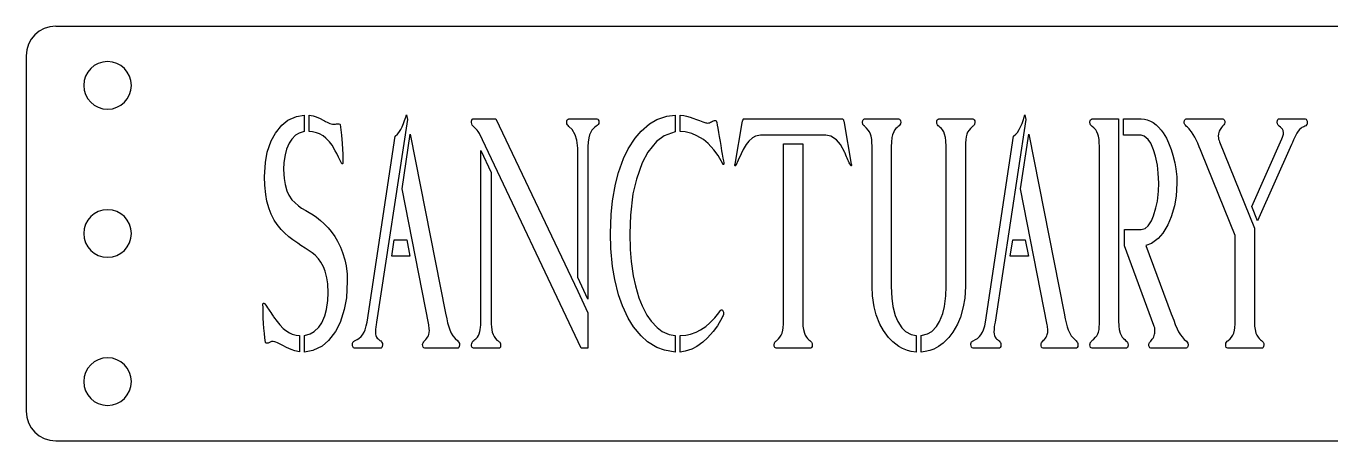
# Model space of a CAD drawing. Extents: x -5 to 5, y -0.9 to 0.9.
# Drawn here: x -5 to 0.51, y -0.88 to 0.88 of the extents above; entities that cross this region are included whole.
import ezdxf

# ---------------------------------------------------------------- set-up
doc = ezdxf.new("R2010")
doc.units = 0
doc.header["$MEASUREMENT"] = 0
doc.layers.add('VISIBLE', color=7, linetype='CONTINUOUS')

msp = doc.modelspace()

# ---------------------------------------------------------------- linework, layer by layer
at = {"layer": 'VISIBLE'}
for p, q in [((-4.875, 0.875), (4.875, 0.875)), ((-5, 0.75), (-5, -0.75)), ((-3.8264, 0.4997), (-3.8264, 0.4302)), ((-3.8052, 0.4305), (-3.8052, 0.4993)), ((-3.3941, 0.5), (-3.3903, 0.4806)), ((-2.2604, 0.4997), (-2.2604, 0.4291)), ((-2.2393, 0.4309), (-2.2393, 0.4997)), ((-0.7833, 0.5), (-0.7795, 0.4806)), ((-3.3903, 0.4806), (-3.5204, -0.3738)), ((-3.1138, 0.4834), (-3.0169, 0.4834)), ((-3.0169, 0.4834), (-2.6715, -0.2439)), ((-2.7088, 0.4834), (-2.5908, 0.4834)), ((-2.0072, 0.2926), (-1.977, 0.4672)), ((-1.9701, 0.4834), (-1.5534, 0.4834)), ((-1.5465, 0.4672), (-1.5163, 0.2926)), ((-1.46, 0.4834), (-1.3169, 0.4834)), ((-1.1469, 0.4834), (-1.0039, 0.4834)), ((-0.7795, 0.4806), (-0.9097, -0.3738)), ((-0.5001, 0.4834), (-0.388, 0.4834)), ((-0.388, 0.4834), (-0.388, -0.3669)), ((-0.3669, 0.4143), (-0.3669, 0.4834)), ((-0.3669, 0.4834), (-0.2928, 0.4834)), ((-0.1023, 0.4834), (0.0515, 0.4834)), ((0.2905, 0.4838), (0.3994, 0.4838)), ((-3.5608, -0.3735), (-3.4422, 0.4108)), ((-3.4131, 0.1879), (-3.378, 0.4184)), ((-3.378, 0.4184), (-3.2289, -0.3365)), ((-2.6563, -0.4838), (-3.0863, 0.4215)), ((-1.6244, 0.4143), (-1.8991, 0.4143)), ((-0.9501, -0.3735), (-0.8314, 0.4108)), ((-0.8024, 0.1879), (-0.7672, 0.4184)), ((-0.7672, 0.4184), (-0.6182, -0.3365)), ((-0.2928, 0.4143), (-0.3669, 0.4143)), ((0.0379, 0.3873), (0.185, 0.023)), ((0.174, 0.1146), (0.3015, 0.3991)), ((-3.0799, 0.3496), (-3.0365, 0.258)), ((-3.0799, -0.3669), (-3.0799, 0.3496)), ((-2.6715, -0.1851), (-2.6715, 0.3597)), ((-2.6281, 0.3666), (-2.6281, -0.2764)), ((-1.8024, 0.378), (-1.7213, 0.378)), ((-1.8024, -0.3669), (-1.8024, 0.378)), ((-1.7213, 0.378), (-1.7213, -0.3669)), ((-1.429, -0.2231), (-1.429, 0.3666)), ((-1.3479, 0.3666), (-1.3479, -0.2231)), ((-1.116, -0.2231), (-1.116, 0.3666)), ((-1.0348, 0.3666), (-1.0348, -0.2231)), ((-0.4692, -0.3669), (-0.4692, 0.3666)), ((0.1038, -0.0081), (-0.0365, 0.3389)), ((0.3423, 0.3756), (0.1984, 0.0541)), ((-3.0365, 0.258), (-3.0365, -0.3669)), ((-3.3001, -0.3856), (-3.4131, 0.1879)), ((-0.6893, -0.3856), (-0.8024, 0.1879)), ((0.1984, 0.0541), (0.174, 0.1146)), ((-0.3636, -0.0524), (-0.3636, 0.0168)), ((-0.3636, 0.0168), (-0.2928, 0.0168)), ((0.185, 0.023), (0.185, -0.3669)), ((-3.4562, -0.0959), (-3.4456, -0.0268)), ((-3.4456, -0.0268), (-3.3933, -0.0268)), ((-3.3933, -0.0268), (-3.3797, -0.0959)), ((-0.8455, -0.0959), (-0.8349, -0.0268)), ((-0.8349, -0.0268), (-0.7826, -0.0268)), ((-0.7826, -0.0268), (-0.7689, -0.0959)), ((-0.2388, -0.3877), (-0.3636, -0.0524)), ((-0.2732, -0.0503), (-0.1656, -0.3393)), ((0.1038, -0.3669), (0.1038, -0.0081)), ((-3.3797, -0.0959), (-3.4562, -0.0959)), ((-0.7689, -0.0959), (-0.8455, -0.0959)), ((-2.6281, -0.2764), (-2.6715, -0.1851)), ((-2.6715, -0.2439), (-2.6715, -0.2435)), ((-2.6715, -0.2435), (-2.6281, -0.3351)), ((-2.6281, -0.3351), (-2.6281, -0.4838)), ((-3.8456, -0.4309), (-3.8456, -0.4997)), ((-3.8244, -0.5), (-3.8244, -0.4305)), ((-2.2604, -0.4309), (-2.2604, -0.5)), ((-2.2393, -0.5), (-2.2393, -0.4309)), ((-1.2425, -0.4305), (-1.2425, -0.5)), ((-1.2214, -0.5), (-1.2214, -0.4305)), ((-3.9729, -0.4592), (-3.9786, -0.462)), ((-3.5045, -0.4838), (-3.6133, -0.4838)), ((-3.1797, -0.4838), (-3.3174, -0.4838)), ((-3.0022, -0.4838), (-3.1109, -0.4838)), ((-2.6281, -0.4838), (-2.6563, -0.4838)), ((-1.6901, -0.4838), (-1.8332, -0.4838)), ((-0.8937, -0.4838), (-1.0025, -0.4838)), ((-0.569, -0.4838), (-0.7066, -0.4838)), ((-0.3571, -0.4838), (-0.5001, -0.4838)), ((-0.1034, -0.4838), (-0.2513, -0.4838)), ((0.2161, -0.4838), (0.0731, -0.4838)), ((-4.875, -0.875), (4.875, -0.875))]:
    msp.add_line(p, q, dxfattribs=at)
for points in [[(-3.895, 0.4775), (-3.8582, 0.4942), (-3.8264, 0.4997)], [(-3.8052, 0.4993), (-3.7885, 0.4961), (-3.7754, 0.4917)], [(-3.4022, 0.4761), (-3.3974, 0.4903), (-3.3941, 0.5)], [(-2.3375, 0.4803), (-2.2955, 0.4949), (-2.2604, 0.4997)], [(-2.2393, 0.4997), (-2.2239, 0.4976), (-2.212, 0.4948)], [(-0.7914, 0.4761), (-0.7866, 0.4903), (-0.7833, 0.5)], [(-3.9477, 0.4236), (-3.9204, 0.4574), (-3.895, 0.4775)], [(-3.7754, 0.4917), (-3.7589, 0.4847), (-3.7462, 0.4786)], [(-3.7462, 0.4786), (-3.7403, 0.4755), (-3.7354, 0.4727)], [(-3.7354, 0.4727), (-3.7289, 0.4693), (-3.7239, 0.4668)], [(-3.7239, 0.4668), (-3.7173, 0.4642), (-3.7121, 0.4623)], [(-3.7121, 0.4623), (-3.7059, 0.4609), (-3.7012, 0.4606)], [(-3.7012, 0.4606), (-3.6969, 0.4609), (-3.6937, 0.4616)], [(-3.6937, 0.4616), (-3.6894, 0.4625), (-3.686, 0.4627)], [(-3.686, 0.4627), (-3.6824, 0.4624), (-3.6796, 0.462)], [(-3.6796, 0.462), (-3.6762, 0.4609), (-3.6735, 0.4592)], [(-3.6735, 0.4592), (-3.6687, 0.4149), (-3.6656, 0.3794)], [(-3.4258, 0.4267), (-3.4181, 0.4394), (-3.4128, 0.4502)], [(-3.4128, 0.4502), (-3.4065, 0.4647), (-3.4022, 0.4761)], [(-3.1193, 0.4685), (-3.1191, 0.4742), (-3.1186, 0.4786)], [(-3.1163, 0.4564), (-3.1188, 0.4626), (-3.1193, 0.4685)], [(-3.1186, 0.4786), (-3.1166, 0.4825), (-3.1138, 0.4834)], [(-3.1097, 0.4495), (-3.1134, 0.4529), (-3.1163, 0.4564)], [(-3.0955, 0.4361), (-3.1026, 0.4437), (-3.1097, 0.4495)], [(-2.7179, 0.4696), (-2.717, 0.4762), (-2.7152, 0.48)], [(-2.7148, 0.4578), (-2.7173, 0.4632), (-2.7179, 0.4696)], [(-2.7152, 0.48), (-2.7119, 0.4827), (-2.7088, 0.4834)], [(-2.7083, 0.452), (-2.712, 0.4552), (-2.7148, 0.4578)], [(-2.6817, 0.416), (-2.695, 0.4383), (-2.7083, 0.452)], [(-2.605, 0.443), (-2.6114, 0.4355), (-2.6162, 0.4278)], [(-2.5938, 0.4523), (-2.5998, 0.4475), (-2.605, 0.443)], [(-2.5852, 0.4599), (-2.5896, 0.4558), (-2.5938, 0.4523)], [(-2.5908, 0.4834), (-2.587, 0.4823), (-2.5844, 0.48)], [(-2.5817, 0.4696), (-2.5828, 0.4636), (-2.5852, 0.4599)], [(-2.5844, 0.48), (-2.5823, 0.475), (-2.5817, 0.4696)], [(-2.4039, 0.4319), (-2.3682, 0.4624), (-2.3375, 0.4803)], [(-2.212, 0.4948), (-2.1968, 0.4905), (-2.1849, 0.4865)], [(-2.1849, 0.4865), (-2.1696, 0.4813), (-2.1578, 0.4768)], [(-2.1578, 0.4768), (-2.1425, 0.4712), (-2.1306, 0.4672)], [(-2.1306, 0.4672), (-2.1271, 0.4663), (-2.1245, 0.4661)], [(-2.1245, 0.4661), (-2.1194, 0.4666), (-2.1155, 0.4675)], [(-2.1155, 0.4675), (-2.1106, 0.4695), (-2.1068, 0.4713)], [(-2.1068, 0.4713), (-2.1021, 0.4734), (-2.0983, 0.4748)], [(-2.0983, 0.4748), (-2.0935, 0.4762), (-2.0895, 0.4765)], [(-2.0895, 0.4765), (-2.0877, 0.4761), (-2.0864, 0.4751)], [(-2.0864, 0.4751), (-2.0849, 0.4725), (-2.0841, 0.4689)], [(-2.0841, 0.4689), (-2.0822, 0.4572), (-2.0801, 0.4447)], [(-2.0801, 0.4447), (-2.0769, 0.4259), (-2.0741, 0.4098)], [(-1.977, 0.4672), (-1.9765, 0.4697), (-1.9761, 0.472)], [(-1.9761, 0.472), (-1.9753, 0.475), (-1.9747, 0.4772)], [(-1.9747, 0.4772), (-1.9736, 0.48), (-1.9726, 0.4817)], [(-1.9726, 0.4817), (-1.9712, 0.4831), (-1.9701, 0.4834)], [(-1.5534, 0.4834), (-1.5519, 0.4829), (-1.5509, 0.4817)], [(-1.5509, 0.4817), (-1.5498, 0.4794), (-1.549, 0.4772)], [(-1.549, 0.4772), (-1.548, 0.4744), (-1.5475, 0.472)], [(-1.5475, 0.472), (-1.5469, 0.4691), (-1.5465, 0.4672)], [(-1.469, 0.4696), (-1.4682, 0.4762), (-1.4663, 0.48)], [(-1.4682, 0.4627), (-1.4689, 0.4662), (-1.469, 0.4696)], [(-1.4659, 0.4578), (-1.4673, 0.4604), (-1.4682, 0.4627)], [(-1.4663, 0.48), (-1.4629, 0.4827), (-1.46, 0.4834)], [(-1.4629, 0.4547), (-1.4647, 0.4564), (-1.4659, 0.4578)], [(-1.4594, 0.452), (-1.4613, 0.4537), (-1.4629, 0.4547)], [(-1.4446, 0.4364), (-1.4521, 0.445), (-1.4594, 0.452)], [(-1.3279, 0.4426), (-1.3335, 0.4359), (-1.3375, 0.4288)], [(-1.3183, 0.4509), (-1.3235, 0.4466), (-1.3279, 0.4426)], [(-1.311, 0.4582), (-1.3147, 0.454), (-1.3183, 0.4509)], [(-1.3169, 0.4834), (-1.3133, 0.4823), (-1.3108, 0.48)], [(-1.3079, 0.4696), (-1.3088, 0.4624), (-1.311, 0.4582)], [(-1.3108, 0.48), (-1.3084, 0.475), (-1.3079, 0.4696)], [(-1.156, 0.4696), (-1.1551, 0.4762), (-1.1533, 0.48)], [(-1.1531, 0.4582), (-1.1554, 0.4638), (-1.156, 0.4696)], [(-1.1533, 0.48), (-1.1499, 0.4827), (-1.1469, 0.4834)], [(-1.1456, 0.4509), (-1.1501, 0.4549), (-1.1531, 0.4582)], [(-1.136, 0.4426), (-1.1416, 0.4476), (-1.1456, 0.4509)], [(-1.1264, 0.4288), (-1.1316, 0.4376), (-1.136, 0.4426)], [(-1.0045, 0.452), (-1.0136, 0.4432), (-1.0195, 0.4364)], [(-1.001, 0.4547), (-1.0029, 0.4533), (-1.0045, 0.452)], [(-1.0039, 0.4834), (-1.0003, 0.4823), (-0.9977, 0.48)], [(-0.9979, 0.4578), (-0.9996, 0.456), (-1.001, 0.4547)], [(-0.9958, 0.4627), (-0.9969, 0.4598), (-0.9979, 0.4578)], [(-0.9977, 0.48), (-0.9954, 0.475), (-0.9949, 0.4696)], [(-0.9949, 0.4696), (-0.9952, 0.4654), (-0.9958, 0.4627)], [(-0.8151, 0.4267), (-0.8074, 0.4394), (-0.802, 0.4502)], [(-0.802, 0.4502), (-0.7957, 0.4647), (-0.7914, 0.4761)], [(-0.5092, 0.4696), (-0.5083, 0.4764), (-0.5065, 0.48)], [(-0.5063, 0.4582), (-0.5086, 0.4633), (-0.5092, 0.4696)], [(-0.5065, 0.48), (-0.5031, 0.4827), (-0.5001, 0.4834)], [(-0.4995, 0.452), (-0.5035, 0.4554), (-0.5063, 0.4582)], [(-0.4847, 0.4367), (-0.4922, 0.4454), (-0.4995, 0.452)], [(-0.2928, 0.4834), (-0.2788, 0.4821), (-0.2677, 0.4793)], [(-0.2677, 0.4793), (-0.2535, 0.4738), (-0.2427, 0.4679)], [(-0.2427, 0.4679), (-0.2295, 0.4583), (-0.2196, 0.4492)], [(-0.2196, 0.4492), (-0.2078, 0.4362), (-0.1994, 0.4246)], [(-0.1111, 0.4699), (-0.1103, 0.4763), (-0.1084, 0.48)], [(-0.1083, 0.4602), (-0.1106, 0.4657), (-0.1111, 0.4699)], [(-0.1084, 0.48), (-0.1051, 0.4827), (-0.1023, 0.4834)], [(-0.1013, 0.4516), (-0.1054, 0.4564), (-0.1083, 0.4602)], [(-0.0933, 0.444), (-0.0978, 0.4481), (-0.1013, 0.4516)], [(-0.0871, 0.4378), (-0.0901, 0.4411), (-0.0933, 0.444)], [(0.0465, 0.4471), (0.041, 0.4394), (0.0369, 0.4322)], [(0.056, 0.4582), (0.0509, 0.4523), (0.0465, 0.4471)], [(0.0515, 0.4834), (0.0554, 0.4822), (0.0579, 0.4796)], [(0.0604, 0.4689), (0.059, 0.4626), (0.056, 0.4582)], [(0.0579, 0.4796), (0.0599, 0.4744), (0.0604, 0.4689)], [(0.2815, 0.4696), (0.2823, 0.4765), (0.284, 0.4803)], [(0.2855, 0.4564), (0.2823, 0.4628), (0.2815, 0.4696)], [(0.284, 0.4803), (0.2874, 0.4831), (0.2905, 0.4838)], [(0.2948, 0.4485), (0.2894, 0.4529), (0.2855, 0.4564)], [(0.3038, 0.4399), (0.299, 0.4451), (0.2948, 0.4485)], [(0.3824, 0.445), (0.3757, 0.4388), (0.3707, 0.4322)], [(0.3903, 0.4488), (0.3857, 0.4471), (0.3824, 0.445)], [(0.3988, 0.4523), (0.3942, 0.4502), (0.3903, 0.4488)], [(0.4055, 0.4578), (0.4021, 0.4544), (0.3988, 0.4523)], [(0.3994, 0.4838), (0.4032, 0.4826), (0.4057, 0.48)], [(0.4082, 0.4689), (0.4074, 0.4618), (0.4055, 0.4578)], [(0.4057, 0.48), (0.4077, 0.4746), (0.4082, 0.4689)], [(-3.9817, 0.3427), (-3.9651, 0.3913), (-3.9477, 0.4236)], [(-3.8621, 0.4146), (-3.8785, 0.3981), (-3.8894, 0.3814)], [(-3.8264, 0.4302), (-3.8472, 0.4239), (-3.8621, 0.4146)], [(-3.7741, 0.4253), (-3.791, 0.4292), (-3.8052, 0.4305)], [(-3.7458, 0.4119), (-3.7613, 0.4207), (-3.7741, 0.4253)], [(-3.7196, 0.3873), (-3.7341, 0.4025), (-3.7458, 0.4119)], [(-3.6946, 0.3493), (-3.7085, 0.3725), (-3.7196, 0.3873)], [(-3.4422, 0.4108), (-3.4326, 0.4184), (-3.4258, 0.4267)], [(-3.0863, 0.4215), (-3.0911, 0.43), (-3.0955, 0.4361)], [(-2.6715, 0.3597), (-2.6747, 0.394), (-2.6817, 0.416)], [(-2.6246, 0.4036), (-2.6274, 0.3848), (-2.6281, 0.3666)], [(-2.6162, 0.4278), (-2.6213, 0.4156), (-2.6246, 0.4036)], [(-2.4581, 0.3569), (-2.4292, 0.4021), (-2.4039, 0.4319)], [(-2.3393, 0.388), (-2.3755, 0.3431), (-2.3995, 0.2981)], [(-2.2604, 0.4291), (-2.3066, 0.4127), (-2.3393, 0.388)], [(-2.1897, 0.4219), (-2.2176, 0.4291), (-2.2393, 0.4309)], [(-2.1408, 0.396), (-2.1678, 0.4126), (-2.1897, 0.4219)], [(-2.0962, 0.3531), (-2.1205, 0.3791), (-2.1408, 0.396)], [(-2.0741, 0.4098), (-2.0704, 0.3882), (-2.0674, 0.3707)], [(-1.9341, 0.4039), (-1.9494, 0.39), (-1.9601, 0.3759)], [(-1.8991, 0.4143), (-1.9202, 0.411), (-1.9341, 0.4039)], [(-1.5792, 0.3956), (-1.603, 0.4107), (-1.6244, 0.4143)], [(-1.5436, 0.3417), (-1.5625, 0.3761), (-1.5792, 0.3956)], [(-1.4352, 0.4195), (-1.4398, 0.4295), (-1.4446, 0.4364)], [(-1.4304, 0.3973), (-1.4325, 0.4106), (-1.4352, 0.4195)], [(-1.429, 0.3666), (-1.4294, 0.3852), (-1.4304, 0.3973)], [(-1.345, 0.4049), (-1.3473, 0.3856), (-1.3479, 0.3666)], [(-1.3375, 0.4288), (-1.342, 0.4169), (-1.345, 0.4049)], [(-1.1191, 0.4049), (-1.1228, 0.4197), (-1.1264, 0.4288)], [(-1.116, 0.3666), (-1.117, 0.3904), (-1.1191, 0.4049)], [(-1.0335, 0.3973), (-1.0346, 0.3816), (-1.0348, 0.3666)], [(-1.0287, 0.4195), (-1.0319, 0.4079), (-1.0335, 0.3973)], [(-1.0195, 0.4364), (-1.0252, 0.4275), (-1.0287, 0.4195)], [(-0.8314, 0.4108), (-0.8218, 0.4184), (-0.8151, 0.4267)], [(-0.4753, 0.4191), (-0.48, 0.4296), (-0.4847, 0.4367)], [(-0.4705, 0.3966), (-0.4727, 0.41), (-0.4753, 0.4191)], [(-0.4692, 0.3666), (-0.4696, 0.3845), (-0.4705, 0.3966)], [(-0.2638, 0.3973), (-0.2795, 0.411), (-0.2928, 0.4143)], [(-0.2402, 0.3524), (-0.2525, 0.3805), (-0.2638, 0.3973)], [(-0.1994, 0.4246), (-0.1864, 0.4026), (-0.1769, 0.3825)], [(-0.0727, 0.4174), (-0.0806, 0.4296), (-0.0871, 0.4378)], [(-0.0596, 0.3925), (-0.0667, 0.4068), (-0.0727, 0.4174)], [(-0.0475, 0.3655), (-0.0541, 0.3808), (-0.0596, 0.3925)], [(0.0369, 0.4322), (0.0335, 0.4212), (0.0327, 0.4105)], [(0.0327, 0.4105), (0.0332, 0.4033), (0.0342, 0.398)], [(0.0342, 0.398), (0.0361, 0.3919), (0.0379, 0.3873)], [(0.3015, 0.3991), (0.3041, 0.4058), (0.3059, 0.4112)], [(0.308, 0.4246), (0.3067, 0.4345), (0.3038, 0.4399)], [(0.3059, 0.4112), (0.3076, 0.4186), (0.308, 0.4246)], [(0.3507, 0.3949), (0.3459, 0.3837), (0.3423, 0.3756)], [(0.3601, 0.4146), (0.3548, 0.4038), (0.3507, 0.3949)], [(0.3707, 0.4322), (0.3647, 0.4228), (0.3601, 0.4146)], [(-3.9936, 0.2394), (-3.9899, 0.2997), (-3.9817, 0.3427)], [(-3.9069, 0.3324), (-3.9119, 0.2992), (-3.9131, 0.2705)], [(-3.8894, 0.3814), (-3.9005, 0.3558), (-3.9069, 0.3324)], [(-3.6818, 0.3227), (-3.6888, 0.3378), (-3.6946, 0.3493)], [(-3.6656, 0.3794), (-3.663, 0.334), (-3.6623, 0.2988)], [(-2.4987, 0.258), (-2.4778, 0.3161), (-2.4581, 0.3569)], [(-2.0589, 0.2936), (-2.0787, 0.329), (-2.0962, 0.3531)], [(-2.0674, 0.3707), (-2.0637, 0.3494), (-2.061, 0.3341)], [(-2.061, 0.3341), (-2.0582, 0.3175), (-2.0564, 0.3068)], [(-1.9818, 0.3355), (-1.9934, 0.3092), (-2.0032, 0.2874)], [(-1.9601, 0.3759), (-1.9726, 0.3547), (-1.9818, 0.3355)], [(-1.5407, 0.3344), (-1.5427, 0.3393), (-1.5436, 0.3417)], [(-1.5361, 0.3234), (-1.5388, 0.3299), (-1.5407, 0.3344)], [(-0.2244, 0.2878), (-0.2322, 0.3261), (-0.2402, 0.3524)], [(-0.1769, 0.3825), (-0.166, 0.3545), (-0.1586, 0.3306)], [(-0.1586, 0.3306), (-0.1509, 0.2988), (-0.1463, 0.2726)], [(-0.0365, 0.3389), (-0.0425, 0.3536), (-0.0475, 0.3655)], [(-3.6689, 0.2964), (-3.6762, 0.3109), (-3.6818, 0.3227)], [(-3.6648, 0.2936), (-3.6673, 0.2945), (-3.6689, 0.2964)], [(-3.6623, 0.2988), (-3.663, 0.2949), (-3.6637, 0.294), (-3.6648, 0.2936)], [(-2.3995, 0.2981), (-2.4239, 0.2295), (-2.4381, 0.1668)], [(-2.0578, 0.2916), (-2.0583, 0.2924), (-2.0589, 0.2936)], [(-2.0562, 0.2912), (-2.0573, 0.2913), (-2.0578, 0.2916)], [(-2.0564, 0.3068), (-2.0549, 0.2978), (-2.0546, 0.2958), (-2.0545, 0.295)], [(-2.0549, 0.2923), (-2.0555, 0.2914), (-2.0562, 0.2912)], [(-2.0545, 0.295), (-2.0546, 0.2935), (-2.0549, 0.2923)], [(-2.0076, 0.2888), (-2.0075, 0.2908), (-2.0072, 0.2926)], [(-2.0072, 0.286), (-2.0075, 0.2876), (-2.0076, 0.2888)], [(-2.0059, 0.285), (-2.0068, 0.2853), (-2.0072, 0.286)], [(-2.0032, 0.2874), (-2.0046, 0.2855), (-2.0059, 0.285)], [(-1.5307, 0.3102), (-1.5338, 0.3178), (-1.5361, 0.3234)], [(-1.5252, 0.2978), (-1.5281, 0.3046), (-1.5307, 0.3102)], [(-1.5205, 0.2885), (-1.5229, 0.2933), (-1.5252, 0.2978)], [(-1.5177, 0.285), (-1.518, 0.2851), (-1.5183, 0.2853), (-1.5189, 0.2861), (-1.5205, 0.2885)], [(-1.5163, 0.286), (-1.5169, 0.2852), (-1.5177, 0.285)], [(-1.5163, 0.2926), (-1.5162, 0.2914), (-1.5161, 0.2905)], [(-1.5159, 0.2888), (-1.5161, 0.2873), (-1.5163, 0.286)], [(-1.5161, 0.2905), (-1.516, 0.2896), (-1.5159, 0.2888)], [(-0.2186, 0.2121), (-0.2204, 0.2552), (-0.2244, 0.2878)], [(-3.9886, 0.1644), (-3.9927, 0.2044), (-3.9936, 0.2394)], [(-3.9131, 0.2705), (-3.9111, 0.2321), (-3.9069, 0.2069)], [(-2.524, 0.1384), (-2.5117, 0.208), (-2.4987, 0.258)], [(-0.1463, 0.2726), (-0.1426, 0.2387), (-0.1417, 0.2117)], [(-3.9069, 0.2069), (-3.8987, 0.1797), (-3.8904, 0.1616)], [(-2.4381, 0.1668), (-2.4491, 0.0771), (-2.4518, -0.0002)], [(-0.2244, 0.1371), (-0.2197, 0.1781), (-0.2186, 0.2121)], [(-0.1417, 0.2117), (-0.1449, 0.1575), (-0.1519, 0.117)], [(-3.9744, 0.1039), (-3.9833, 0.1361), (-3.9886, 0.1644)], [(-3.8904, 0.1616), (-3.8775, 0.1425), (-3.866, 0.1301)], [(-3.866, 0.1301), (-3.85, 0.1167), (-3.8367, 0.1073)], [(-2.5329, -0.0002), (-2.5301, 0.0796), (-2.524, 0.1384)], [(-0.2402, 0.0748), (-0.2303, 0.1076), (-0.2244, 0.1371)], [(-0.1519, 0.117), (-0.1656, 0.07), (-0.1798, 0.0372)], [(-3.9523, 0.0562), (-3.9656, 0.0815), (-3.9744, 0.1039)], [(-3.9238, 0.0175), (-3.9404, 0.0383), (-3.9523, 0.0562)], [(-3.8367, 0.1073), (-3.8193, 0.0967), (-3.8054, 0.0887)], [(-3.8054, 0.0887), (-3.7877, 0.0783), (-3.7744, 0.0693)], [(-3.7744, 0.0693), (-3.7565, 0.0551), (-3.7425, 0.0423)], [(-0.2638, 0.0323), (-0.2497, 0.0535), (-0.2402, 0.0748)], [(-3.8904, -0.014), (-3.9097, 0.0028), (-3.9238, 0.0175)], [(-3.7425, 0.0423), (-3.7251, 0.0245), (-3.7121, 0.0088)], [(-3.7121, 0.0088), (-3.6965, -0.0132), (-3.6852, -0.032)], [(-0.2928, 0.0168), (-0.2761, 0.0216), (-0.2638, 0.0323)], [(-0.1798, 0.0372), (-0.2016, 0.0015), (-0.2215, -0.0213)], [(-3.8531, -0.0413), (-3.8743, -0.0263), (-3.8904, -0.014)], [(-3.8225, -0.0614), (-3.8397, -0.0503), (-3.8531, -0.0413)], [(-3.6852, -0.032), (-3.6723, -0.0581), (-3.6637, -0.0804)], [(-2.524, -0.1388), (-2.5312, -0.0631), (-2.5329, -0.0002)], [(-2.4518, -0.0002), (-2.4498, -0.0681), (-2.4456, -0.1184)], [(-0.2215, -0.0213), (-0.2496, -0.0416), (-0.2732, -0.0503)], [(-3.7927, -0.0817), (-3.8091, -0.0699), (-3.8225, -0.0614)], [(-3.766, -0.107), (-3.7804, -0.0921), (-3.7927, -0.0817)], [(-3.7443, -0.1409), (-3.7556, -0.1205), (-3.766, -0.107)], [(-3.6637, -0.0804), (-3.6546, -0.111), (-3.6493, -0.1367)], [(-3.7298, -0.1875), (-3.7369, -0.1596), (-3.7443, -0.1409)], [(-3.6493, -0.1367), (-3.6451, -0.1718), (-3.6441, -0.2013)], [(-2.4987, -0.2587), (-2.5148, -0.194), (-2.524, -0.1388)], [(-2.4456, -0.1184), (-2.437, -0.178), (-2.4279, -0.221)], [(-3.7244, -0.2504), (-3.7261, -0.2128), (-3.7298, -0.1875)], [(-3.6441, -0.2013), (-3.6481, -0.2709), (-3.657, -0.3206)], [(-3.7316, -0.3209), (-3.7258, -0.283), (-3.7244, -0.2504)], [(-2.4581, -0.3572), (-2.4827, -0.3047), (-2.4987, -0.2587)], [(-2.4279, -0.221), (-2.4132, -0.2708), (-2.3995, -0.3057)], [(-1.42, -0.3099), (-1.4273, -0.2629), (-1.429, -0.2231)], [(-1.3479, -0.2231), (-1.3457, -0.2727), (-1.341, -0.3075)], [(-1.1231, -0.3075), (-1.1174, -0.2626), (-1.116, -0.2231)], [(-1.0348, -0.2231), (-1.0377, -0.2733), (-1.0439, -0.3099)], [(-4, -0.2981), (-3.9996, -0.295), (-3.9988, -0.294)], [(-3.9994, -0.3365), (-3.9999, -0.3139), (-4, -0.2981)], [(-3.9988, -0.294), (-3.9974, -0.2937), (-3.9961, -0.2936)], [(-3.9961, -0.2936), (-3.9953, -0.294), (-3.9944, -0.2948), (-3.9921, -0.2974)], [(-3.9921, -0.2974), (-3.9884, -0.3024), (-3.985, -0.3071)], [(-3.985, -0.3071), (-3.9803, -0.3137), (-3.9763, -0.3196)], [(-3.9763, -0.3196), (-3.9711, -0.3272), (-3.9673, -0.333)], [(-3.7518, -0.3763), (-3.739, -0.3473), (-3.7316, -0.3209)], [(-3.657, -0.3206), (-3.6748, -0.3761), (-3.6935, -0.4132)], [(-2.3995, -0.3057), (-2.3792, -0.3446), (-2.3614, -0.3704)], [(-2.0755, -0.3344), (-2.0725, -0.3304), (-2.0699, -0.3265)], [(-2.0699, -0.3265), (-2.0662, -0.3226), (-2.0633, -0.3216)], [(-2.0633, -0.3216), (-2.0601, -0.323), (-2.0582, -0.3261)], [(-2.0582, -0.3261), (-2.0565, -0.3315), (-2.056, -0.3362)], [(-1.3956, -0.3825), (-1.4108, -0.3437), (-1.42, -0.3099)], [(-1.341, -0.3075), (-1.331, -0.3459), (-1.3204, -0.3714)], [(-1.1435, -0.3714), (-1.1305, -0.3382), (-1.1231, -0.3075)], [(-1.0439, -0.3099), (-1.0561, -0.3524), (-1.0685, -0.3825)], [(-3.9977, -0.3801), (-3.9988, -0.3555), (-3.9994, -0.3365)], [(-3.9942, -0.4226), (-3.9963, -0.399), (-3.9977, -0.3801)], [(-3.9673, -0.333), (-3.9629, -0.3397), (-3.9598, -0.3445)], [(-3.9598, -0.3445), (-3.9567, -0.349), (-3.9552, -0.3514)], [(-3.9552, -0.3514), (-3.9403, -0.3718), (-3.929, -0.3856)], [(-3.7833, -0.4139), (-3.7643, -0.3951), (-3.7518, -0.3763)], [(-3.5685, -0.406), (-3.5637, -0.3893), (-3.5608, -0.3735)], [(-3.5204, -0.3738), (-3.5222, -0.3852), (-3.5235, -0.3942)], [(-3.2289, -0.3365), (-3.2241, -0.3602), (-3.2207, -0.3763)], [(-3.2207, -0.3763), (-3.2159, -0.3941), (-3.2116, -0.4067)], [(-3.0807, -0.3866), (-3.0801, -0.3755), (-3.0799, -0.3669)], [(-3.0365, -0.3669), (-3.0362, -0.383), (-3.0357, -0.3942)], [(-2.4039, -0.4322), (-2.4358, -0.3934), (-2.4581, -0.3572)], [(-2.3614, -0.3704), (-2.3362, -0.397), (-2.3147, -0.4129)], [(-2.1535, -0.407), (-2.131, -0.3922), (-2.1137, -0.3776)], [(-2.1137, -0.3776), (-2.0922, -0.3552), (-2.0755, -0.3344)], [(-2.0614, -0.3541), (-2.0818, -0.3891), (-2.0993, -0.4136)], [(-2.0578, -0.3462), (-2.0598, -0.3507), (-2.0614, -0.3541)], [(-2.056, -0.3362), (-2.0566, -0.342), (-2.0578, -0.3462)], [(-1.8038, -0.3977), (-1.8027, -0.3817), (-1.8024, -0.3669)], [(-1.7213, -0.3669), (-1.7204, -0.3905), (-1.7184, -0.4053)], [(-1.3592, -0.4385), (-1.3809, -0.4092), (-1.3956, -0.3825)], [(-1.3204, -0.3714), (-1.3034, -0.3974), (-1.2873, -0.4129)], [(-1.1766, -0.4129), (-1.1565, -0.3924), (-1.1435, -0.3714)], [(-1.0685, -0.3825), (-1.0874, -0.4159), (-1.1046, -0.4385)], [(-0.9577, -0.406), (-0.953, -0.3893), (-0.9501, -0.3735)], [(-0.9097, -0.3738), (-0.9114, -0.3852), (-0.9127, -0.3942)], [(-0.6182, -0.3365), (-0.6133, -0.3602), (-0.6099, -0.3763)], [(-0.6099, -0.3763), (-0.6052, -0.3941), (-0.6009, -0.4067)], [(-0.4697, -0.3956), (-0.4693, -0.3808), (-0.4692, -0.3669)], [(-0.388, -0.3669), (-0.3871, -0.3908), (-0.3851, -0.4056)], [(-0.1656, -0.3393), (-0.1554, -0.3661), (-0.1486, -0.3835)], [(-0.1486, -0.3835), (-0.1406, -0.402), (-0.1346, -0.4143)], [(0.1025, -0.3977), (0.1036, -0.3817), (0.1038, -0.3669)], [(0.185, -0.3669), (0.1859, -0.3905), (0.1879, -0.4053)], [(-3.9888, -0.4592), (-3.992, -0.4399), (-3.9942, -0.4226)], [(-3.929, -0.3856), (-3.9149, -0.4003), (-3.9037, -0.4098)], [(-3.9037, -0.4098), (-3.8887, -0.4192), (-3.8765, -0.4246)], [(-3.8765, -0.4246), (-3.8598, -0.4292), (-3.8456, -0.4309)], [(-3.8244, -0.4305), (-3.8003, -0.424), (-3.7833, -0.4139)], [(-3.6935, -0.4132), (-3.723, -0.4518), (-3.7504, -0.4748)], [(-3.595, -0.4426), (-3.5862, -0.4352), (-3.58, -0.4281)], [(-3.58, -0.4281), (-3.5731, -0.4167), (-3.5685, -0.406)], [(-3.5235, -0.3942), (-3.5248, -0.4056), (-3.5251, -0.4146)], [(-3.5251, -0.4146), (-3.5244, -0.4244), (-3.5229, -0.4305)], [(-3.5229, -0.4305), (-3.5201, -0.4368), (-3.5174, -0.4409)], [(-3.312, -0.4468), (-3.3079, -0.4418), (-3.3051, -0.4374)], [(-3.3051, -0.4374), (-3.3018, -0.4312), (-3.2997, -0.4257)], [(-3.2984, -0.3973), (-3.2992, -0.3908), (-3.3001, -0.3856)], [(-3.2997, -0.4257), (-3.298, -0.4172), (-3.2976, -0.4094)], [(-3.2976, -0.4094), (-3.2978, -0.4026), (-3.2984, -0.3973)], [(-3.2116, -0.4067), (-3.205, -0.421), (-3.1986, -0.4312)], [(-3.1986, -0.4312), (-3.1882, -0.4436), (-3.178, -0.4533)], [(-3.102, -0.4447), (-3.0978, -0.4407), (-3.0951, -0.4374)], [(-3.0951, -0.4374), (-3.0905, -0.4299), (-3.0876, -0.4233)], [(-3.0876, -0.4233), (-3.0847, -0.4138), (-3.083, -0.406)], [(-3.083, -0.406), (-3.0814, -0.3953), (-3.0807, -0.3866)], [(-3.0357, -0.3942), (-3.0341, -0.4071), (-3.0322, -0.4163)], [(-3.0322, -0.4163), (-3.0286, -0.4268), (-3.0247, -0.4343)], [(-3.0247, -0.4343), (-3.0184, -0.4434), (-3.0121, -0.4502)], [(-2.3375, -0.4806), (-2.3762, -0.4569), (-2.4039, -0.4322)], [(-2.3147, -0.4129), (-2.2851, -0.4262), (-2.2604, -0.4309)], [(-2.2393, -0.4309), (-2.2143, -0.4283), (-2.1953, -0.4243)], [(-2.1953, -0.4243), (-2.1716, -0.416), (-2.1535, -0.407)], [(-2.0993, -0.4136), (-2.123, -0.4406), (-2.1426, -0.4585)], [(-1.8326, -0.4523), (-1.8234, -0.4439), (-1.8176, -0.4374)], [(-1.8176, -0.4374), (-1.8118, -0.4283), (-1.8084, -0.4202)], [(-1.8084, -0.4202), (-1.8052, -0.4083), (-1.8038, -0.3977)], [(-1.7184, -0.4053), (-1.7145, -0.4201), (-1.7109, -0.4291)], [(-1.7109, -0.4291), (-1.7057, -0.4379), (-1.7013, -0.443)], [(-1.3152, -0.4768), (-1.3405, -0.4577), (-1.3592, -0.4385)], [(-1.2873, -0.4129), (-1.2636, -0.4257), (-1.2425, -0.4305)], [(-1.2214, -0.4305), (-1.1949, -0.4236), (-1.1766, -0.4129)], [(-1.1046, -0.4385), (-1.1286, -0.4623), (-1.1487, -0.4768)], [(-0.9843, -0.4426), (-0.9754, -0.4352), (-0.9693, -0.4281)], [(-0.9693, -0.4281), (-0.9623, -0.4167), (-0.9577, -0.406)], [(-0.9127, -0.3942), (-0.914, -0.4056), (-0.9143, -0.4146)], [(-0.9143, -0.4146), (-0.9136, -0.4244), (-0.9122, -0.4305)], [(-0.9122, -0.4305), (-0.9093, -0.4368), (-0.9066, -0.4409)], [(-0.7012, -0.4468), (-0.6972, -0.4418), (-0.6943, -0.4374)], [(-0.6943, -0.4374), (-0.691, -0.4312), (-0.6889, -0.4257)], [(-0.6876, -0.3973), (-0.6884, -0.3908), (-0.6893, -0.3856)], [(-0.6889, -0.4257), (-0.6872, -0.4172), (-0.6868, -0.4094)], [(-0.6868, -0.4094), (-0.6871, -0.4026), (-0.6876, -0.3973)], [(-0.6009, -0.4067), (-0.5942, -0.421), (-0.5878, -0.4312)], [(-0.5878, -0.4312), (-0.5775, -0.4436), (-0.5672, -0.4533)], [(-0.4936, -0.4468), (-0.4849, -0.4379), (-0.4799, -0.4316)], [(-0.4799, -0.4316), (-0.4752, -0.423), (-0.4726, -0.4157)], [(-0.4726, -0.4157), (-0.4705, -0.4051), (-0.4697, -0.3956)], [(-0.3851, -0.4056), (-0.3813, -0.4202), (-0.3776, -0.4291)], [(-0.3776, -0.4291), (-0.3724, -0.4379), (-0.368, -0.443)], [(-0.2428, -0.4412), (-0.2395, -0.4353), (-0.2375, -0.4309)], [(-0.2357, -0.3987), (-0.2373, -0.3922), (-0.2388, -0.3877)], [(-0.2375, -0.4309), (-0.2358, -0.4252), (-0.2352, -0.4208)], [(-0.2346, -0.4108), (-0.2349, -0.4041), (-0.2357, -0.3987)], [(-0.2352, -0.4208), (-0.2347, -0.4153), (-0.2346, -0.4108)], [(-0.1346, -0.4143), (-0.1268, -0.4275), (-0.1202, -0.4364)], [(-0.1202, -0.4364), (-0.1106, -0.4467), (-0.1017, -0.4547)], [(0.0736, -0.4523), (0.0829, -0.4439), (0.0886, -0.4374)], [(0.0886, -0.4374), (0.0945, -0.4283), (0.0979, -0.4202)], [(0.0979, -0.4202), (0.101, -0.4083), (0.1025, -0.3977)], [(0.1879, -0.4053), (0.1917, -0.4201), (0.1954, -0.4291)], [(0.1954, -0.4291), (0.2006, -0.4379), (0.205, -0.443)], [(-3.9871, -0.4627), (-3.9882, -0.4612), (-3.9888, -0.4592)], [(-3.9846, -0.463), (-3.9861, -0.4629), (-3.9871, -0.4627)], [(-3.9786, -0.462), (-3.9819, -0.4628), (-3.9846, -0.463)], [(-3.9671, -0.4568), (-3.9703, -0.4581), (-3.9729, -0.4592)], [(-3.9611, -0.4554), (-3.9645, -0.4558), (-3.9671, -0.4568)], [(-3.9504, -0.4571), (-3.9566, -0.4557), (-3.9611, -0.4554)], [(-3.9388, -0.4616), (-3.9453, -0.4589), (-3.9504, -0.4571)], [(-3.9273, -0.4672), (-3.9337, -0.4639), (-3.9388, -0.4616)], [(-3.9167, -0.4727), (-3.9224, -0.4698), (-3.9273, -0.4672)], [(-3.8815, -0.4896), (-3.9013, -0.4804), (-3.9167, -0.4727)], [(-3.8456, -0.4997), (-3.8659, -0.4955), (-3.8815, -0.4896)], [(-3.7504, -0.4748), (-3.79, -0.4938), (-3.8244, -0.5)], [(-3.6222, -0.4689), (-3.622, -0.4645), (-3.6216, -0.462)], [(-3.6197, -0.48), (-3.6217, -0.4744), (-3.6222, -0.4689)], [(-3.6216, -0.462), (-3.6206, -0.4592), (-3.6197, -0.4575)], [(-3.6197, -0.4575), (-3.6182, -0.4559), (-3.617, -0.4551)], [(-3.6133, -0.4838), (-3.6172, -0.4826), (-3.6197, -0.48)], [(-3.617, -0.4551), (-3.615, -0.4539), (-3.6133, -0.453)], [(-3.6133, -0.453), (-3.6027, -0.4474), (-3.595, -0.4426)], [(-3.5174, -0.4409), (-3.5135, -0.4451), (-3.5103, -0.4478)], [(-3.5103, -0.4478), (-3.5061, -0.4509), (-3.5031, -0.4533)], [(-3.4981, -0.4803), (-3.5015, -0.4831), (-3.5045, -0.4838)], [(-3.5031, -0.4533), (-3.4998, -0.4568), (-3.4978, -0.4599)], [(-3.4954, -0.4696), (-3.4963, -0.4765), (-3.4981, -0.4803)], [(-3.4978, -0.4599), (-3.4959, -0.4648), (-3.4954, -0.4696)], [(-3.3262, -0.4689), (-3.3256, -0.4645), (-3.3241, -0.4613)], [(-3.3237, -0.48), (-3.3258, -0.4746), (-3.3262, -0.4689)], [(-3.3241, -0.4613), (-3.3215, -0.4574), (-3.3189, -0.4544)], [(-3.3174, -0.4838), (-3.3213, -0.4826), (-3.3237, -0.48)], [(-3.3189, -0.4544), (-3.3152, -0.4501), (-3.312, -0.4468)], [(-3.1734, -0.4803), (-3.1767, -0.4831), (-3.1797, -0.4838)], [(-3.178, -0.4533), (-3.1748, -0.4565), (-3.1728, -0.4592)], [(-3.1707, -0.4696), (-3.1715, -0.4763), (-3.1734, -0.4803)], [(-3.1728, -0.4592), (-3.1711, -0.464), (-3.1707, -0.4696)], [(-3.1199, -0.4699), (-3.119, -0.4638), (-3.117, -0.4596)], [(-3.1172, -0.4803), (-3.1194, -0.4753), (-3.1199, -0.4699)], [(-3.1109, -0.4838), (-3.1146, -0.4827), (-3.1172, -0.4803)], [(-3.117, -0.4596), (-3.1135, -0.4548), (-3.1103, -0.4516)], [(-3.1103, -0.4516), (-3.1057, -0.4476), (-3.102, -0.4447)], [(-3.0121, -0.4502), (-3.0097, -0.4521), (-3.0076, -0.4533)], [(-3.0076, -0.4533), (-3.0047, -0.455), (-3.0026, -0.4564)], [(-3.0026, -0.4564), (-3.0001, -0.4588), (-2.9986, -0.4613)], [(-2.998, -0.4793), (-2.9998, -0.4829), (-3.0022, -0.4838)], [(-2.9986, -0.4613), (-2.9972, -0.4654), (-2.9969, -0.4696)], [(-2.9969, -0.4696), (-2.9972, -0.475), (-2.998, -0.4793)], [(-2.2604, -0.5), (-2.3048, -0.4929), (-2.3375, -0.4806)], [(-2.1897, -0.4876), (-2.2173, -0.4967), (-2.2393, -0.5)], [(-2.1426, -0.4585), (-2.1685, -0.4768), (-2.1897, -0.4876)], [(-1.8422, -0.4699), (-1.8413, -0.4623), (-1.8392, -0.4585)], [(-1.8395, -0.4803), (-1.8417, -0.4753), (-1.8422, -0.4699)], [(-1.8332, -0.4838), (-1.8369, -0.4827), (-1.8395, -0.4803)], [(-1.8392, -0.4585), (-1.8356, -0.4549), (-1.8326, -0.4523)], [(-1.7013, -0.443), (-1.6956, -0.4481), (-1.6915, -0.4516)], [(-1.6915, -0.4516), (-1.687, -0.4556), (-1.6842, -0.4589)], [(-1.684, -0.4803), (-1.6872, -0.4831), (-1.6901, -0.4838)], [(-1.6842, -0.4589), (-1.6817, -0.4642), (-1.6811, -0.4699)], [(-1.6811, -0.4699), (-1.682, -0.4766), (-1.684, -0.4803)], [(-1.2794, -0.4934), (-1.2996, -0.4855), (-1.3152, -0.4768)], [(-1.2425, -0.5), (-1.2633, -0.4974), (-1.2794, -0.4934)], [(-1.1844, -0.4934), (-1.205, -0.4982), (-1.2214, -0.5)], [(-1.1487, -0.4768), (-1.1685, -0.4875), (-1.1844, -0.4934)], [(-1.0114, -0.4689), (-1.0112, -0.4645), (-1.0108, -0.462)], [(-1.0089, -0.48), (-1.0109, -0.4744), (-1.0114, -0.4689)], [(-1.0108, -0.462), (-1.0098, -0.4592), (-1.0089, -0.4575)], [(-1.0089, -0.4575), (-1.0075, -0.4559), (-1.0062, -0.4551)], [(-1.0025, -0.4838), (-1.0064, -0.4826), (-1.0089, -0.48)], [(-1.0062, -0.4551), (-1.0042, -0.4539), (-1.0025, -0.453)], [(-1.0025, -0.453), (-0.9919, -0.4474), (-0.9843, -0.4426)], [(-0.9066, -0.4409), (-0.9028, -0.4451), (-0.8995, -0.4478)], [(-0.8995, -0.4478), (-0.8954, -0.4509), (-0.8924, -0.4533)], [(-0.8874, -0.4803), (-0.8907, -0.4831), (-0.8937, -0.4838)], [(-0.8924, -0.4533), (-0.8891, -0.4568), (-0.887, -0.4599)], [(-0.8847, -0.4696), (-0.8855, -0.4765), (-0.8874, -0.4803)], [(-0.887, -0.4599), (-0.8851, -0.4648), (-0.8847, -0.4696)], [(-0.7155, -0.4689), (-0.7148, -0.4645), (-0.7134, -0.4613)], [(-0.713, -0.48), (-0.715, -0.4746), (-0.7155, -0.4689)], [(-0.7134, -0.4613), (-0.7107, -0.4574), (-0.7082, -0.4544)], [(-0.7066, -0.4838), (-0.7105, -0.4826), (-0.713, -0.48)], [(-0.7082, -0.4544), (-0.7044, -0.4501), (-0.7012, -0.4468)], [(-0.5626, -0.4803), (-0.5659, -0.4831), (-0.569, -0.4838)], [(-0.5672, -0.4533), (-0.564, -0.4565), (-0.562, -0.4592)], [(-0.5599, -0.4696), (-0.5608, -0.4763), (-0.5626, -0.4803)], [(-0.562, -0.4592), (-0.5603, -0.464), (-0.5599, -0.4696)], [(-0.5092, -0.4699), (-0.5086, -0.4649), (-0.5074, -0.4616)], [(-0.5065, -0.4803), (-0.5086, -0.4753), (-0.5092, -0.4699)], [(-0.5074, -0.4616), (-0.5052, -0.458), (-0.5032, -0.4554)], [(-0.5001, -0.4838), (-0.5038, -0.4827), (-0.5065, -0.4803)], [(-0.5032, -0.4554), (-0.5004, -0.4525), (-0.4982, -0.4506)], [(-0.4982, -0.4506), (-0.4954, -0.4484), (-0.4936, -0.4468)], [(-0.368, -0.443), (-0.3624, -0.4478), (-0.3584, -0.4513)], [(-0.3584, -0.4513), (-0.3539, -0.4552), (-0.3511, -0.4585)], [(-0.3509, -0.4803), (-0.3542, -0.4831), (-0.3571, -0.4838)], [(-0.3511, -0.4585), (-0.3486, -0.464), (-0.348, -0.4699)], [(-0.348, -0.4699), (-0.3489, -0.4766), (-0.3509, -0.4803)], [(-0.2602, -0.4692), (-0.2594, -0.4631), (-0.2578, -0.4599)], [(-0.2582, -0.4793), (-0.2598, -0.4739), (-0.2602, -0.4692)], [(-0.2513, -0.4838), (-0.2558, -0.4823), (-0.2582, -0.4793)], [(-0.2578, -0.4599), (-0.255, -0.4566), (-0.2525, -0.4537)], [(-0.2525, -0.4537), (-0.2464, -0.4464), (-0.2428, -0.4412)], [(-0.0971, -0.48), (-0.1003, -0.483), (-0.1034, -0.4838)], [(-0.1017, -0.4547), (-0.0981, -0.4589), (-0.0963, -0.4627)], [(-0.0946, -0.4703), (-0.0954, -0.4762), (-0.0971, -0.48)], [(-0.0963, -0.4627), (-0.0949, -0.4673), (-0.0946, -0.4703)], [(0.064, -0.4699), (0.065, -0.4623), (0.0671, -0.4585)], [(0.0667, -0.4803), (0.0646, -0.4753), (0.064, -0.4699)], [(0.0731, -0.4838), (0.0693, -0.4827), (0.0667, -0.4803)], [(0.0671, -0.4585), (0.0707, -0.4549), (0.0736, -0.4523)], [(0.205, -0.443), (0.2107, -0.4481), (0.2148, -0.4516)], [(0.2148, -0.4516), (0.2192, -0.4556), (0.2221, -0.4589)], [(0.2225, -0.4803), (0.2192, -0.4831), (0.2161, -0.4838)], [(0.2221, -0.4589), (0.2246, -0.4642), (0.2252, -0.4699)], [(0.2252, -0.4699), (0.2243, -0.4766), (0.2225, -0.4803)]]:
    msp.add_lwpolyline(points, dxfattribs=at)
at = {"layer": 'VISIBLE', "extrusion": (0, 0, -1)}
for centre in [(4.656, 0.625), (4.656, 0), (4.656, -0.625)]:
    msp.add_circle(centre, 0.1005, dxfattribs=at)
at = {"layer": 'VISIBLE'}
for centre, start, end in [((-4.875, 0.75), 90, 180), ((-4.875, -0.75), 180, 270)]:
    msp.add_arc(centre, 0.125, start, end, dxfattribs=at)

doc.saveas('drawing.dxf')
